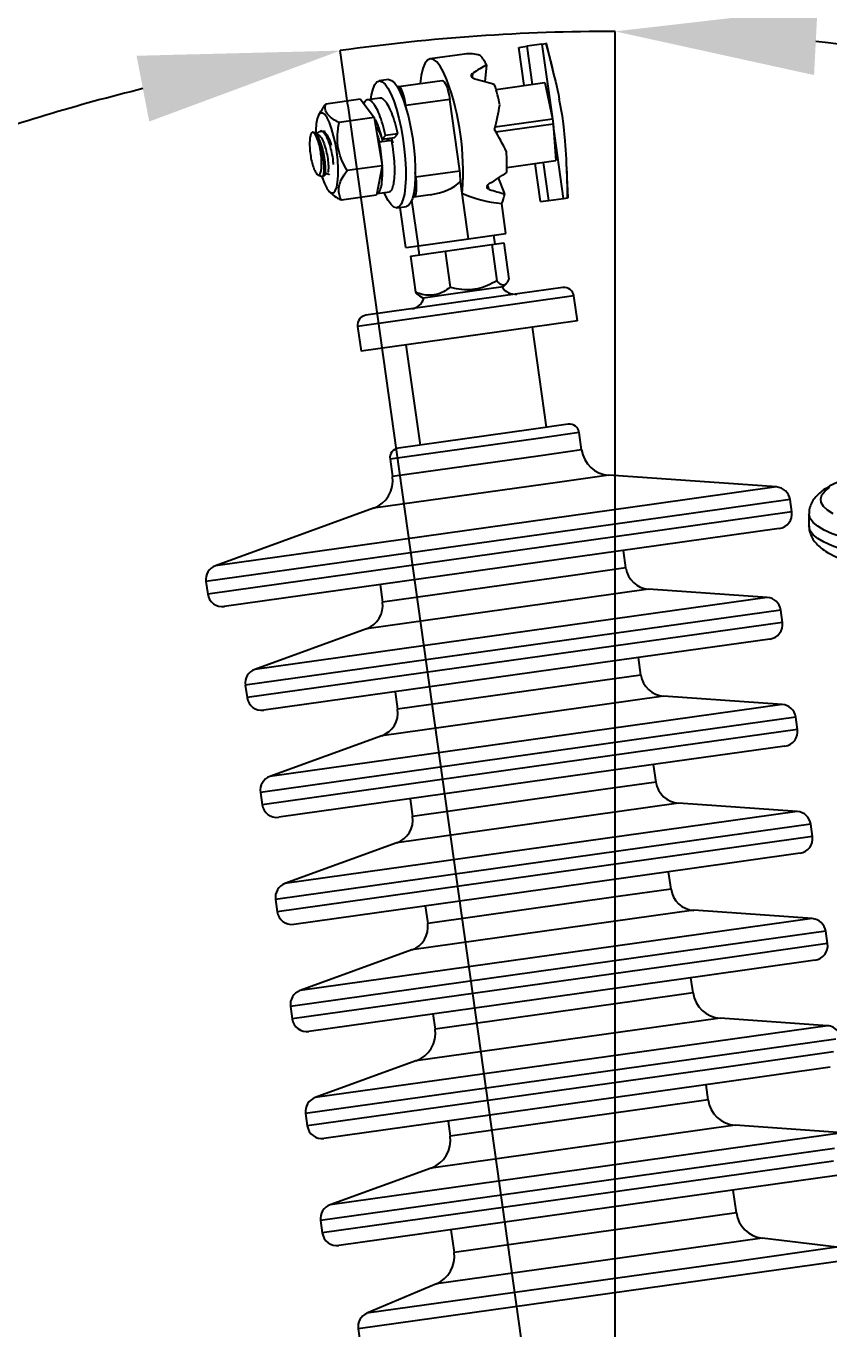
# Model space of a CAD drawing. Header units: millimetres. Extents: x 0 to 6631, y 0 to 4689.
# Drawn here: x 3330.2 to 3493.1, y 3670.4 to 3934.9 of the extents above; entities that cross this region are included whole.
import ezdxf

# ---------------------------------------------------------------- set-up
doc = ezdxf.new("R2010")
doc.units = ezdxf.units.MM
doc.header["$LTSCALE"] = 13
doc.linetypes.add('CENTERX2', pattern=[101.6, 63.5, -12.7, 12.7, -12.7])
for name, color, linetype in [('中心线', 1, 'CENTERX2'), ('几何体', 7, 'Continuous'), ('尺寸', 3, 'Continuous'), ('草图直线', 1, 'Continuous')]:
    doc.layers.add(name, color=color, linetype=linetype)
doc.styles.add('SLDTEXTSTYLE0', font='hyswlongfangsong.ttf')
doc.dimstyles.new('SLDDIMSTYLE0', dxfattribs={"dimtxt": 50, "dimasz": 40.8, "dimexe": 0, "dimexo": 0.0625, "dimgap": 12.5, "dimtad": 2, "dimdec": 0, "dimrnd": 1e-09, "dimzin": 12, "dimdsep": 46, "dimtxsty": 'SLDTEXTSTYLE0', "dimsah": 1, "dimcen": 0.09, "dimadec": 0, "dimazin": 3, "dimtfac": 1, "dimtdec": 0, "dimtmove": 0, "dimatfit": 0, "dimfxl": 1, "dimfrac": 2, "dimtolj": 1, "dimtzin": 12, "dimarcsym": 0})

# ---------------------------------------------------------------- blocks, each defined once
blk = doc.blocks.new('*D18')
at = {"layer": 'Defpoints', "color": 0, "transparency": 16777216}
for p in [(3412.49, 3932.05), (3395.53, 3918.74), (3449.72, 3906.8), (3449.72, 3533.17), (3449.72, 3533.17)]:
    blk.add_point(p, dxfattribs=at)
at = {"layer": '尺寸', "color": 0, "lineweight": -2, "transparency": 16777216}
for p, q in [((3449.72, 3906.87), (3449.72, 3933.78)), ((3395.52, 3918.8), (3393.97, 3929.88))]:
    blk.add_line(p, q, dxfattribs=at)
for start, end in [(90, 98), (78.3245, 84.1623), (103.8377, 109.6755)]:
    blk.add_arc((3449.72, 3533.17), 400.61, start, end, dxfattribs=at)
at = {"layer": '尺寸', "color": 0, "transparency": 16777216}
for points in [[(3490.12, 3924.91), (3490.82, 3938.5), (3449.72, 3933.78)], [(3352.62, 3928.83), (3355.19, 3915.48), (3393.97, 3929.88)]]:
    blk.add_solid(points, dxfattribs=at)
at = {"layer": '尺寸', "color": 0, "transparency": 16777216, "insert": (3410.83, 3995.02), "char_height": 50, "attachment_point": 1, "rotation": 2.5305, "style": 'SLDTEXTSTYLE0'}
blk.add_mtext('\\A1;8°', dxfattribs=at)

msp = doc.modelspace()

# ---------------------------------------------------------------- linework, layer by layer
at = {"layer": '中心线'}
msp.add_line((3449.72, 3533.17), (3395.53, 3918.74), dxfattribs=at)
at = {"layer": '几何体'}
for p, q in [((3430.17, 3930.52), (3431.8, 3930.75)), ((3431.26, 3922.79), (3430.17, 3930.52)), ((3434.88, 3931.18), (3431.8, 3930.75)), ((3431.8, 3930.75), (3432.88, 3923.02)), ((3434.88, 3931.18), (3435.68, 3931.29)), ((3434.88, 3931.18), (3437.01, 3916.05)), ((3435.84, 3931.32), (3435.68, 3931.29)), ((3437.43, 3924.48), (3435.84, 3931.32)), ((3419.19, 3929.18), (3412.23, 3928.2)), ((3420.83, 3925.27), (3420.75, 3924.42)), ((3423.67, 3927.01), (3423.32, 3923.55)), ((3403.76, 3923.98), (3401.84, 3923.71)), ((3405.54, 3922.53), (3405.76, 3922.56)), ((3405.76, 3922.56), (3414.64, 3923.81)), ((3425.57, 3921.99), (3435.51, 3923.39)), ((3435.51, 3923.39), (3437.01, 3916.05)), ((3398.1, 3920.04), (3391, 3919.04)), ((3398.1, 3920.04), (3400.86, 3916.28)), ((3402, 3920.23), (3399.5, 3919.88)), ((3416.17, 3919.98), (3407.28, 3918.73)), ((3418.2, 3905.5), (3416.17, 3919.98)), ((3439.04, 3916.55), (3438.42, 3920.02)), ((3390.04, 3917.6), (3389.56, 3916.75)), ((3407.41, 3917.83), (3407.28, 3918.73)), ((3400.86, 3916.28), (3393.75, 3915.28)), ((3400.86, 3916.28), (3402.46, 3906.52)), ((3401.29, 3915.07), (3401.08, 3914.92)), ((3425.41, 3914.42), (3437.01, 3916.05)), ((3425.56, 3913.39), (3437.15, 3915.02)), ((3437.01, 3916.05), (3437.15, 3915.02)), ((3437.15, 3915.02), (3437.74, 3907.55)), ((3439.28, 3899.89), (3437.15, 3915.02)), ((3439.24, 3915.1), (3439.04, 3916.55)), ((3439.61, 3911.59), (3439.24, 3915.1)), ((3390.24, 3913.57), (3389.96, 3913.53)), ((3390.87, 3913.37), (3390.52, 3913.53)), ((3404.41, 3911.62), (3401.91, 3911.27)), ((3403.15, 3912.65), (3402.48, 3911.92)), ((3402.48, 3911.92), (3404.98, 3912.27)), ((3405.65, 3913), (3403.15, 3912.65)), ((3403.4, 3912.05), (3403.54, 3911.5)), ((3403.67, 3912.09), (3403.81, 3911.54)), ((3404.32, 3912.18), (3404.62, 3911.06)), ((3404.98, 3912.27), (3405.65, 3913)), ((3401.91, 3911.27), (3401.7, 3911.18)), ((3402.46, 3906.52), (3395.36, 3905.52)), ((3402.46, 3906.52), (3401.32, 3900.53)), ((3427.79, 3906.15), (3437.74, 3907.55)), ((3434.57, 3899.23), (3433.49, 3906.95)), ((3435.11, 3907.18), (3436.2, 3899.45)), ((3440.24, 3900.02), (3439.88, 3907.03)), ((3390.28, 3904.34), (3390.55, 3904.38)), ((3409.32, 3904.25), (3409.19, 3905.15)), ((3409.32, 3904.25), (3418.2, 3905.5)), ((3427.35, 3900.8), (3426.06, 3904.04)), ((3391.74, 3901.27), (3392.13, 3900.88)), ((3401.42, 3900.89), (3403.92, 3901.24)), ((3418.69, 3900.92), (3418.35, 3903.34)), ((3419.99, 3891.67), (3418.69, 3900.92)), ((3423.83, 3902.49), (3424.14, 3901.7)), ((3401.32, 3900.53), (3394.22, 3899.53)), ((3405.46, 3897.96), (3407.38, 3898.23)), ((3409.82, 3890.24), (3408.51, 3899.55)), ((3408.69, 3900.12), (3408.91, 3900.15)), ((3412.19, 3900.61), (3408.91, 3900.15)), ((3427.58, 3892.74), (3426.73, 3898.85)), ((3434.57, 3899.23), (3436.2, 3899.45)), ((3436.2, 3899.45), (3439.28, 3899.89)), ((3439.28, 3899.89), (3440.08, 3900)), ((3440.24, 3900.02), (3440.08, 3900)), ((3407.24, 3889.88), (3406.09, 3898.05)), ((3407.24, 3889.88), (3409.82, 3890.24)), ((3409.71, 3890.23), (3409.96, 3888.42)), ((3409.82, 3890.24), (3419.99, 3891.67)), ((3415.24, 3889.16), (3424.71, 3890.49)), ((3419.99, 3891.67), (3427.58, 3892.74)), ((3424.71, 3890.49), (3427.13, 3890.83)), ((3424.71, 3890.49), (3425.74, 3883.17)), ((3425.37, 3890.58), (3425.12, 3892.39)), ((3427.13, 3890.83), (3428.16, 3883.51)), ((3408.2, 3888.17), (3415.24, 3889.16)), ((3408.2, 3888.17), (3409.23, 3880.85)), ((3415.24, 3889.16), (3416.27, 3881.84)), ((3427.02, 3881.93), (3427.6, 3882.56)), ((3430.43, 3880.55), (3399.17, 3876.16)), ((3410.03, 3880.09), (3410.76, 3879.64)), ((3416.89, 3880.5), (3410.76, 3879.64)), ((3427.02, 3881.93), (3416.89, 3880.5)), ((3425.29, 3879.82), (3425.28, 3879.84)), ((3439.13, 3881.77), (3430.43, 3880.55)), ((3441.38, 3880.07), (3431.82, 3878.73)), ((3442.09, 3875.03), (3441.38, 3880.07)), ((3431.82, 3878.73), (3397.47, 3873.9)), ((3442.09, 3875.03), (3432.53, 3873.68)), ((3397.47, 3873.9), (3398.18, 3868.86)), ((3432.53, 3873.68), (3398.18, 3868.86)), ((3435.83, 3853.42), (3432.98, 3873.75)), ((3407.29, 3870.14), (3410.15, 3849.81)), ((3440.21, 3854.03), (3432.71, 3852.98)), ((3434.11, 3851.16), (3404.08, 3846.94)), ((3432.71, 3852.98), (3405.77, 3849.19)), ((3442.46, 3852.33), (3434.11, 3851.16)), ((3442.95, 3848.83), (3442.46, 3852.33)), ((3442.95, 3848.83), (3434.6, 3847.66)), ((3404.08, 3846.94), (3404.57, 3843.44)), ((3434.6, 3847.66), (3404.57, 3843.44)), ((3448.46, 3843.7), (3438.06, 3842.24)), ((3482.49, 3841.32), (3448.46, 3843.7)), ((3438.06, 3842.24), (3400.69, 3836.98)), ((3482.49, 3841.32), (3457.7, 3837.83)), ((3457.7, 3837.83), (3368.64, 3825.32)), ((3485.24, 3838.75), (3459.43, 3835.12)), ((3485.59, 3836.24), (3485.24, 3838.75)), ((3459.43, 3835.12), (3366.7, 3822.09)), ((3400.69, 3836.98), (3368.64, 3825.32)), ((3485.59, 3836.24), (3459.79, 3832.61)), ((3489.09, 3835.87), (3489.09, 3833.38)), ((3459.79, 3832.61), (3367.05, 3819.58)), ((3483.05, 3832.86), (3458.53, 3829.42)), ((3458.53, 3829.42), (3370.43, 3817.04)), ((3451.94, 3824.86), (3451.44, 3828.42)), ((3451.94, 3824.86), (3441.18, 3823.34)), ((3366.7, 3822.09), (3367.05, 3819.58)), ((3402.04, 3821.48), (3402.54, 3817.91)), ((3441.18, 3823.34), (3402.54, 3817.91)), ((3444.07, 3818.82), (3399.31, 3812.53)), ((3456.53, 3820.57), (3444.07, 3818.82)), ((3480.6, 3818.89), (3456.53, 3820.57)), ((3480.6, 3818.89), (3457.97, 3815.71)), ((3483.36, 3816.32), (3459.7, 3813)), ((3483.71, 3813.82), (3483.36, 3816.32)), ((3457.97, 3815.71), (3376.63, 3804.28)), ((3483.71, 3813.82), (3460.05, 3810.49)), ((3459.7, 3813), (3374.69, 3801.05)), ((3399.31, 3812.53), (3376.63, 3804.28)), ((3460.05, 3810.49), (3375.05, 3798.54)), ((3481.16, 3810.44), (3458.79, 3807.29)), ((3458.79, 3807.29), (3378.43, 3796)), ((3454.99, 3803.12), (3454.49, 3806.69)), ((3454.99, 3803.12), (3444.24, 3801.61)), ((3374.69, 3801.05), (3375.05, 3798.54)), ((3444.24, 3801.61), (3405.6, 3796.18)), ((3405.1, 3799.75), (3405.6, 3796.18)), ((3459.58, 3798.84), (3447.12, 3797.09)), ((3483.65, 3797.16), (3459.58, 3798.84)), ((3447.12, 3797.09), (3402.37, 3790.8)), ((3483.65, 3797.16), (3461.02, 3793.98)), ((3461.02, 3793.98), (3379.69, 3782.55)), ((3486.41, 3794.59), (3462.75, 3791.27)), ((3486.76, 3792.08), (3486.41, 3794.59)), ((3462.75, 3791.27), (3377.75, 3779.32)), ((3402.37, 3790.8), (3379.69, 3782.55)), ((3486.76, 3792.08), (3463.11, 3788.76)), ((3463.11, 3788.76), (3378.1, 3776.81)), ((3484.22, 3788.7), (3461.85, 3785.56)), ((3461.85, 3785.56), (3381.48, 3774.26)), ((3458.04, 3781.39), (3457.54, 3784.95)), ((3377.75, 3779.32), (3378.1, 3776.81)), ((3447.29, 3779.88), (3408.65, 3774.45)), ((3458.04, 3781.39), (3447.29, 3779.88)), ((3408.15, 3778.01), (3408.65, 3774.45)), ((3462.64, 3777.11), (3450.18, 3775.36)), ((3486.71, 3775.43), (3462.64, 3777.11)), ((3450.18, 3775.36), (3405.42, 3769.07)), ((3486.71, 3775.43), (3464.07, 3772.25)), ((3464.07, 3772.25), (3382.74, 3760.82)), ((3489.46, 3772.86), (3465.81, 3769.53)), ((3489.82, 3770.35), (3489.46, 3772.86)), ((3465.81, 3769.53), (3380.8, 3757.59)), ((3405.42, 3769.07), (3382.74, 3760.82)), ((3489.82, 3770.35), (3466.16, 3767.03)), ((3466.16, 3767.03), (3381.15, 3755.08)), ((3487.27, 3766.97), (3464.9, 3763.83)), ((3464.9, 3763.83), (3384.53, 3752.53)), ((3461.1, 3759.66), (3460.6, 3763.22)), ((3450.35, 3758.15), (3411.71, 3752.72)), ((3461.1, 3759.66), (3450.35, 3758.15)), ((3380.8, 3757.59), (3381.15, 3755.08)), ((3411.21, 3756.28), (3411.71, 3752.72)), ((3465.69, 3755.38), (3453.23, 3753.63)), ((3489.76, 3753.69), (3465.69, 3755.38)), ((3453.23, 3753.63), (3408.47, 3747.34)), ((3489.76, 3753.69), (3467.13, 3750.51)), ((3467.13, 3750.51), (3385.8, 3739.08)), ((3492.52, 3751.13), (3468.86, 3747.8)), ((3492.87, 3748.62), (3492.52, 3751.13)), ((3468.86, 3747.8), (3383.86, 3735.85)), ((3408.47, 3747.34), (3385.8, 3739.08)), ((3492.87, 3748.62), (3469.21, 3745.29)), ((3469.21, 3745.29), (3384.21, 3733.35)), ((3490.32, 3745.24), (3467.96, 3742.1)), ((3467.96, 3742.1), (3387.59, 3730.8)), ((3465.57, 3738.62), (3465.13, 3741.7)), ((3454.17, 3737.02), (3413.21, 3731.26)), ((3465.57, 3738.62), (3454.17, 3737.02)), ((3383.86, 3735.85), (3384.21, 3733.35)), ((3412.78, 3734.34), (3413.21, 3731.26)), ((3457.63, 3731.59), (3409.33, 3724.8)), ((3471.08, 3733.48), (3457.63, 3731.59)), ((3492.82, 3731.96), (3470.18, 3728.78)), ((3492.82, 3731.96), (3471.08, 3733.48)), ((3494.51, 3729.24), (3471.92, 3726.07)), ((3470.18, 3728.78), (3388.85, 3717.35)), ((3494.08, 3726.63), (3472.27, 3723.56)), ((3471.92, 3726.07), (3386.91, 3714.12)), ((3472.27, 3723.56), (3387.26, 3711.61)), ((3409.33, 3724.8), (3388.85, 3717.35)), ((3493.38, 3723.51), (3471.01, 3720.36)), ((3471.01, 3720.36), (3390.64, 3709.07)), ((3468.62, 3716.89), (3468.19, 3719.97)), ((3468.62, 3716.89), (3457.22, 3715.29)), ((3386.91, 3714.12), (3387.26, 3711.61)), ((3457.22, 3715.29), (3416.27, 3709.53)), ((3415.83, 3712.61), (3416.27, 3709.53)), ((3474.13, 3711.75), (3460.69, 3709.86)), ((3495.87, 3710.23), (3474.13, 3711.75)), ((3460.69, 3709.86), (3412.39, 3703.07)), ((3495.87, 3710.23), (3473.24, 3707.05)), ((3473.24, 3707.05), (3391.91, 3695.62)), ((3494.27, 3707.05), (3474.97, 3704.34)), ((3474.97, 3704.34), (3389.97, 3692.39)), ((3412.39, 3703.07), (3391.91, 3695.62)), ((3494.08, 3704.47), (3475.32, 3701.83)), ((3475.32, 3701.83), (3390.32, 3689.88)), ((3494.71, 3701.53), (3474.07, 3698.63)), ((3474.07, 3698.63), (3393.7, 3687.34)), ((3474.36, 3693.96), (3473.71, 3698.58)), ((3389.97, 3692.39), (3390.32, 3689.88)), ((3461.89, 3692.2), (3417.07, 3685.9)), ((3474.36, 3693.96), (3461.89, 3692.2)), ((3416.42, 3690.53), (3417.07, 3685.9)), ((3465.17, 3686.83), (3413.48, 3679.56)), ((3479.56, 3688.85), (3465.17, 3686.83)), ((3494.76, 3686.98), (3474, 3684.06)), ((3494.76, 3686.98), (3479.56, 3688.85)), ((3474, 3684.06), (3399.38, 3673.58)), ((3497.36, 3684.43), (3475.64, 3681.37)), ((3475.64, 3681.37), (3397.59, 3670.41)), ((3413.48, 3679.56), (3399.38, 3673.58)), ((3397.59, 3670.41), (3399.89, 3654))]:
    msp.add_line(p, q, dxfattribs=at)
at = {"layer": '几何体', "flags": 128}
for points in [[(3415.61, 3923.94), (3414.92, 3925.49), (3414.22, 3926.72), (3413.53, 3927.59), (3412.86, 3928.09), (3412.23, 3928.2), (3411.65, 3927.92), (3411.15, 3927.26), (3410.72, 3926.23), (3410.39, 3924.85), (3410.15, 3923.17)], [(3400.19, 3919.98), (3400.33, 3920.91), (3400.61, 3922.1), (3400.98, 3922.97), (3401.41, 3923.52), (3401.91, 3923.72)], [(3401.91, 3923.72), (3402.46, 3923.56), (3403.04, 3923.06), (3403.63, 3922.23), (3404.23, 3921.09), (3404.81, 3919.66), (3405.36, 3918), (3405.86, 3916.14), (3406.3, 3914.14), (3406.67, 3912.04), (3406.96, 3909.91), (3407.16, 3907.81), (3407.26, 3905.79), (3407.26, 3903.91), (3407.16, 3902.22), (3406.97, 3900.76), (3406.69, 3899.58), (3406.32, 3898.7), (3405.89, 3898.15), (3405.39, 3897.96), (3404.84, 3898.11), (3404.26, 3898.61), (3403.67, 3899.44), (3403.07, 3900.58), (3402.85, 3901.09)], [(3403.76, 3923.98), (3403.83, 3923.99), (3404.38, 3923.83), (3404.96, 3923.33), (3405.56, 3922.5), (3406.15, 3921.36), (3406.73, 3919.93), (3407.28, 3918.27), (3407.78, 3916.41), (3408.22, 3914.41), (3408.59, 3912.31), (3408.88, 3910.18), (3409.08, 3908.08), (3409.18, 3906.06), (3409.18, 3904.18), (3409.08, 3902.49), (3408.89, 3901.03), (3408.61, 3899.85), (3408.24, 3898.97), (3407.81, 3898.42), (3407.38, 3898.23)], [(3407.28, 3918.73), (3407.15, 3919.5), (3406.99, 3920.24), (3406.81, 3920.91), (3406.61, 3921.49), (3406.39, 3921.97), (3406.17, 3922.31), (3405.96, 3922.51), (3405.76, 3922.56)], [(3414.64, 3923.81), (3414.84, 3923.76), (3415.06, 3923.56), (3415.27, 3923.21), (3415.49, 3922.74), (3415.69, 3922.16), (3415.88, 3921.49), (3416.04, 3920.75), (3416.17, 3919.98)], [(3392.21, 3914.05), (3391.75, 3915.28), (3391.28, 3916.25), (3390.8, 3916.9), (3390.35, 3917.21), (3389.93, 3917.16), (3389.57, 3916.76), (3389.29, 3916.03), (3389.09, 3914.99), (3388.99, 3913.7), (3388.97, 3913.11)], [(3390.25, 3904.33), (3390.31, 3904.14), (3390.77, 3902.91), (3391.24, 3901.94), (3391.72, 3901.29), (3392.17, 3900.98), (3392.59, 3901.03), (3392.95, 3901.43), (3393.23, 3902.16), (3393.43, 3903.2), (3393.53, 3904.49), (3393.54, 3905.98), (3393.44, 3907.62), (3393.25, 3909.31), (3392.97, 3911), (3392.62, 3912.6), (3392.21, 3914.05), (3392.21, 3914.05)], [(3389.44, 3911.67), (3389.3, 3912.05), (3389.16, 3912.38), (3389.01, 3912.67), (3388.87, 3912.91), (3388.73, 3913.09), (3388.59, 3913.22), (3388.45, 3913.29), (3388.32, 3913.3)], [(3408.91, 3900.15), (3409.09, 3900.25), (3409.24, 3900.5), (3409.35, 3900.89), (3409.43, 3901.41), (3409.46, 3902.02), (3409.46, 3902.72), (3409.41, 3903.47), (3409.32, 3904.25)], [(3493.97, 3835.84), (3492.83, 3836.59), (3492.02, 3837.37), (3491.57, 3838.15), (3491.47, 3838.93), (3491.73, 3839.71), (3492.34, 3840.49), (3493.29, 3841.25)], [(3538.55, 3825.64), (3534.07, 3825.8), (3529.68, 3826.03), (3525.39, 3826.32), (3521.25, 3826.66), (3517.27, 3827.05), (3513.48, 3827.5), (3509.89, 3828), (3506.53, 3828.54), (3503.42, 3829.12), (3500.58, 3829.75), (3498.03, 3830.41), (3495.77, 3831.1), (3493.82, 3831.82), (3492.2, 3832.57), (3490.91, 3833.33), (3489.96, 3834.11), (3489.35, 3834.9), (3489.1, 3835.69), (3489.09, 3835.87)], [(3538.55, 3823.14), (3534.07, 3823.31), (3529.68, 3823.54), (3525.39, 3823.82), (3521.25, 3824.16), (3517.27, 3824.56), (3513.48, 3825.01), (3509.89, 3825.5), (3506.53, 3826.04), (3503.42, 3826.63), (3500.58, 3827.26), (3498.03, 3827.92), (3495.77, 3828.61), (3493.82, 3829.33), (3492.2, 3830.07), (3490.91, 3830.84), (3489.96, 3831.62), (3489.35, 3832.41), (3489.1, 3833.2), (3489.09, 3833.38)]]:
    msp.add_lwpolyline(points, dxfattribs=at)
at = {"layer": '几何体'}
for centre, radius, start, end in [((3416.89, 3923.7), 7.54, 26.0514, 43.3697), ((3364.44, 3905.32), 54.45, 356.0083, 19.9917), ((3378.86, 3908.58), 48.6, 12.2328, 17.2104), ((3379.19, 3906.17), 48.6, 358.7896, 3.7672), ((3404.06, 3903.44), 14.29, 359.5738, 8.2621), ((3395.37, 3903.86), 23.5, 352.8243, 354.3324), ((3419.28, 3902.3), 8.2, 335.1252, 349.4873), ((3408.06, 3880.43), 2.99, 278, 345.311), ((3429.4, 3883.43), 2.99, 210.689, 278), ((3439.4, 3879.8), 2, 8, 98), ((3399.45, 3874.18), 2, 98, 188), ((3440.49, 3852.05), 2, 8, 98), ((3406.05, 3847.21), 2, 98, 188), ((3448.88, 3849.67), 5.99, 188, 266), ((3398.64, 3842.61), 5.99, 290, 8), ((3482.28, 3838.33), 2.99, 8, 86), ((3482.63, 3835.83), 2.99, 278, 8), ((3369.66, 3822.51), 2.99, 110, 188), ((3456.87, 3825.55), 4.99, 188, 266), ((3370.02, 3820), 2.99, 188, 278), ((3480.39, 3815.91), 2.99, 8, 86), ((3397.61, 3817.22), 4.99, 290, 8), ((3480.74, 3813.4), 2.99, 278, 8), ((3377.66, 3801.47), 2.99, 110, 188), ((3459.93, 3803.82), 4.99, 188, 266), ((3378.01, 3798.96), 2.99, 188, 278), ((3400.66, 3795.49), 4.99, 290, 8), ((3483.45, 3794.17), 2.99, 8, 86), ((3483.8, 3791.67), 2.99, 278, 8), ((3380.71, 3779.74), 2.99, 110, 188), ((3462.98, 3782.09), 4.99, 188, 266), ((3381.06, 3777.23), 2.99, 188, 278), ((3403.71, 3773.76), 4.99, 290, 8), ((3486.5, 3772.44), 2.99, 8, 86), ((3486.85, 3769.93), 2.99, 278, 8), ((3383.77, 3758), 2.99, 110, 188), ((3466.04, 3760.35), 4.99, 188, 266), ((3384.12, 3755.5), 2.99, 188, 278), ((3406.77, 3752.02), 4.99, 290, 8), ((3489.55, 3750.71), 2.99, 8, 86), ((3489.91, 3748.2), 2.99, 278, 8), ((3386.82, 3736.27), 2.99, 110, 188), ((3471.49, 3739.45), 5.99, 188, 266), ((3387.17, 3733.76), 2.99, 188, 278), ((3492.61, 3728.98), 2.99, 34.8305, 86), ((3407.28, 3730.43), 5.99, 290, 8), ((3389.87, 3714.54), 2.99, 110, 188), ((3474.55, 3717.72), 5.99, 188, 266), ((3390.23, 3712.03), 2.99, 188, 278), ((3410.34, 3708.7), 5.99, 290, 8), ((3392.93, 3692.81), 2.99, 110, 188), ((3480.29, 3694.79), 5.99, 188, 263), ((3393.28, 3690.3), 2.99, 188, 278), ((3411.14, 3685.07), 5.99, 293, 8), ((3400.55, 3670.82), 2.99, 113, 188)]:
    msp.add_arc(centre, radius, start, end, dxfattribs=at)
for centre, major_axis, ratio, start_param, end_param in [((3421.42, 3913.33), (-2.23, 15.84), 0.647644, 5.978493, 6.283185), ((3418.54, 3912.93), (20.62, 17.3), 0.317882, 1.067483, 1.202481), ((3418.54, 3912.93), (29.79, -7.91), 0.373634, 1.442458, 1.577455), ((3421.42, 3913.33), (4.5, 16.73), 0.207779, 4.800603, 5.105295), ((3421.42, 3913.33), (-8.94, 14.84), 0.207779, 4.319483, 4.624175), ((3418.54, 3912.93), (26.46, 15.81), 0.373634, 4.70573, 4.840728), ((3411.64, 3904.57), (7.62, 1.07), 0.519905, 4.712389, 5.713031), ((3432.22, 3914.85), (22.76, 3.2), 0.696191, 3.98146, 4.372078), ((3418.54, 3912.93), (24.59, -10.94), 0.317882, 5.080705, 5.215702)]:
    msp.add_ellipse(centre, major_axis=major_axis, ratio=ratio, start_param=start_param, end_param=end_param, dxfattribs=at)
for points, knots in [([(3435.68, 3931.29), (3436.04, 3929.98), (3437.06, 3926.31), (3437.89, 3922.48), (3438.42, 3920.02)], [0, 0, 0, 0, 0.358563, 1, 1, 1, 1]), ([(3421.29, 3924.11), (3421.19, 3924.15), (3420.98, 3924.22), (3420.74, 3924.41), (3420.58, 3924.63), (3420.54, 3924.86), (3420.61, 3925.09), (3420.76, 3925.21), (3420.83, 3925.27)], [0, 0, 0, 0, 0.163826, 0.327654, 0.491393, 0.654851, 0.818278, 1, 1, 1, 1]), ([(3403.15, 3912.65), (3402.97, 3913.41), (3402.6, 3914.96), (3401.92, 3916.94), (3401.19, 3918.5), (3400.44, 3919.54), (3399.73, 3919.97), (3399.14, 3919.86), (3398.86, 3919.36), (3398.75, 3919.16)], [0, 0, 0, 0, 0.148776, 0.300035, 0.448811, 0.597587, 0.748846, 0.897622, 1, 1, 1, 1]), ([(3405.65, 3913), (3405.47, 3913.76), (3405.1, 3915.31), (3404.42, 3917.29), (3403.69, 3918.86), (3402.95, 3919.86), (3402.37, 3920.31), (3402.08, 3920.19), (3402.01, 3920.16)], [0, 0, 0, 0, 0.1856726, 0.3744429, 0.5601154, 0.745788, 0.9345583, 1, 1, 1, 1]), ([(3391, 3919.04), (3390.78, 3918.75), (3390.41, 3918.27), (3390.17, 3917.78), (3390.06, 3917.58)], [0, 0, 0, 0, 0.589194, 1, 1, 1, 1]), ([(3393.75, 3915.28), (3393.32, 3915.5), (3392.44, 3915.95), (3391.48, 3916.73), (3390.94, 3917.59), (3390.86, 3918.37), (3390.96, 3918.86), (3391, 3919.04)], [0, 0, 0, 0, 0.213245, 0.431498, 0.645486, 0.868042, 1, 1, 1, 1]), ([(3395.36, 3905.52), (3395.01, 3906.16), (3394.29, 3907.44), (3393.58, 3909.54), (3393.3, 3911.76), (3393.43, 3913.68), (3393.67, 3914.84), (3393.75, 3915.28)], [0, 0, 0, 0, 0.213245, 0.431498, 0.645486, 0.868042, 1, 1, 1, 1]), ([(3402.48, 3911.92), (3402.28, 3912.67), (3401.89, 3914.16), (3401.3, 3915.57), (3400.97, 3915.91), (3400.9, 3915.99)], [0, 0, 0, 0, 0.438836, 0.877673, 1, 1, 1, 1]), ([(3401.18, 3914.34), (3401.19, 3914.33), (3401.39, 3914.25), (3401.8, 3913.53), (3402.26, 3912.48), (3402.47, 3911.66), (3402.55, 3911.36)], [0, 0, 0, 0, 0.03643, 0.410206, 0.787239, 1, 1, 1, 1]), ([(3388.32, 3913.3), (3388.21, 3913.21), (3387.98, 3913.04), (3387.78, 3912.18), (3387.71, 3910.97), (3387.79, 3909.54), (3388, 3908.07), (3388.31, 3906.72), (3388.61, 3905.84), (3388.8, 3905.48), (3388.86, 3905.37)], [0, 0, 0, 0, 0.138629, 0.277262, 0.415489, 0.550448, 0.684398, 0.815699, 0.945367, 1, 1, 1, 1]), ([(3389.43, 3912.89), (3389.29, 3912.95), (3389.01, 3913.07), (3388.74, 3913.19), (3388.6, 3913.26)], [0, 0, 0, 0, 0.499993, 1, 1, 1, 1]), ([(3388.61, 3913.17), (3388.71, 3913.14), (3389, 3913.05), (3389.54, 3912.18), (3390.11, 3910.75), (3390.57, 3909), (3390.85, 3907.22), (3390.94, 3905.71), (3390.84, 3904.62), (3390.65, 3904.46), (3390.55, 3904.38)], [0, 0, 0, 0, 0.067752, 0.200423, 0.334248, 0.467169, 0.600089, 0.733914, 0.866585, 1, 1, 1, 1]), ([(3388.86, 3905.37), (3388.99, 3905.14), (3389.25, 3904.68), (3389.62, 3904.55), (3389.92, 3904.85), (3390.12, 3905.61), (3390.2, 3906.74), (3390.14, 3908.12), (3389.95, 3909.61), (3389.69, 3910.83), (3389.5, 3911.46), (3389.44, 3911.67)], [0, 0, 0, 0, 0.11326, 0.226515, 0.340225, 0.456377, 0.573307, 0.692355, 0.81251, 0.934453, 1, 1, 1, 1]), ([(3389.76, 3913.45), (3389.63, 3913.36), (3389.43, 3913.21), (3389.23, 3913.06), (3389.17, 3913.01)], [0, 0, 0, 0, 0.662165, 1, 1, 1, 1]), ([(3389.43, 3912.82), (3389.52, 3912.79), (3389.79, 3912.71), (3390.27, 3911.94), (3390.8, 3910.66), (3391.22, 3909.09), (3391.49, 3907.5), (3391.58, 3906.16), (3391.52, 3905.31), (3391.41, 3905.18), (3391.37, 3905.14)], [0, 0, 0, 0, 0.071847, 0.214474, 0.358344, 0.50124, 0.644136, 0.788006, 0.930633, 1, 1, 1, 1]), ([(3389.44, 3911.67), (3389.6, 3911.26), (3389.91, 3910.45), (3390.3, 3908.86), (3390.57, 3907.19), (3390.66, 3905.65), (3390.55, 3904.65), (3390.37, 3904.23), (3390.22, 3904.38), (3390.19, 3904.41)], [0, 0, 0, 0, 0.142267, 0.284209, 0.452396, 0.621728, 0.7896, 0.958412, 1, 1, 1, 1]), ([(3389.78, 3913.37), (3389.84, 3913.44), (3390.06, 3913.67), (3390.55, 3913.35), (3391.03, 3912.65), (3391.46, 3911.73), (3391.83, 3910.7), (3392.22, 3909.15), (3392.47, 3907.71), (3392.5, 3906.99), (3392.51, 3906.75)], [0, 0, 0, 0, 0.0639129, 0.2340767, 0.4032927, 0.4578835, 0.6012893, 0.7443674, 0.9139013, 1, 1, 1, 1]), ([(3390.53, 3913.44), (3390.63, 3913.41), (3390.93, 3913.33), (3391.45, 3912.44), (3391.9, 3911.44), (3392.07, 3910.76), (3392.1, 3910.65)], [0, 0, 0, 0, 0.188754, 0.558372, 0.931203, 1, 1, 1, 1]), ([(3401.43, 3912.79), (3401.5, 3912.63), (3401.68, 3912.2), (3401.81, 3911.63), (3401.89, 3911.27)], [0, 0, 0, 0, 0.350218, 1, 1, 1, 1]), ([(3403.91, 3901.32), (3403.98, 3901.31), (3404.24, 3901.28), (3404.58, 3901.87), (3404.89, 3903.05), (3405.03, 3904.77), (3405.01, 3906.86), (3404.81, 3909.2), (3404.54, 3910.82), (3404.41, 3911.62)], [0, 0, 0, 0, 0.062271, 0.217695, 0.375712, 0.531135, 0.686559, 0.844576, 1, 1, 1, 1]), ([(3440.08, 3900), (3440.07, 3901.36), (3440.03, 3905.17), (3439.77, 3909.08), (3439.61, 3911.59)], [0, 0, 0, 0, 0.358563, 1, 1, 1, 1]), ([(3401.41, 3900.97), (3401.49, 3900.96), (3401.74, 3900.93), (3402.08, 3901.52), (3402.39, 3902.7), (3402.54, 3904.42), (3402.51, 3906.51), (3402.31, 3908.85), (3402.04, 3910.47), (3401.91, 3911.27)], [0, 0, 0, 0, 0.062271, 0.217695, 0.375712, 0.531135, 0.686559, 0.844576, 1, 1, 1, 1]), ([(3389.27, 3904.7), (3389.43, 3904.64), (3389.73, 3904.52), (3390.04, 3904.41), (3390.19, 3904.35)], [0, 0, 0, 0, 0.499995, 1, 1, 1, 1]), ([(3390.7, 3904.49), (3390.82, 3904.59), (3391.04, 3904.78), (3391.27, 3904.97), (3391.39, 3905.06)], [0, 0, 0, 0, 0.500002, 1, 1, 1, 1]), ([(3391.25, 3904.95), (3391.38, 3904.9), (3391.56, 3904.83), (3391.73, 3904.76), (3391.77, 3904.75)], [0, 0, 0, 0, 0.783068, 1, 1, 1, 1]), ([(3394.22, 3899.53), (3394.17, 3899.63), (3393.96, 3900.06), (3393.69, 3900.87), (3393.63, 3902.05), (3393.97, 3903.33), (3394.61, 3904.51), (3395.15, 3905.24), (3395.36, 3905.52)], [0, 0, 0, 0, 0.055338, 0.247989, 0.444797, 0.650229, 0.863173, 1, 1, 1, 1]), ([(3392.15, 3900.9), (3392.2, 3900.84), (3392.48, 3900.49), (3393.23, 3900.04), (3393.95, 3899.67), (3394.22, 3899.53)], [0, 0, 0, 0, 0.120549, 0.672649, 1, 1, 1, 1]), ([(3424.14, 3901.7), (3424.06, 3901.73), (3423.9, 3901.8), (3423.76, 3901.99), (3423.73, 3902.22), (3423.8, 3902.47), (3423.98, 3902.73), (3424.17, 3902.87), (3424.27, 3902.94)], [0, 0, 0, 0, 0.163826, 0.327654, 0.491393, 0.654851, 0.818278, 1, 1, 1, 1]), ([(3425.74, 3883.17), (3425.12, 3882.82), (3423.88, 3882.13), (3421.85, 3881.47), (3419.7, 3881.25), (3417.83, 3881.45), (3416.7, 3881.73), (3416.27, 3881.84)], [0, 0, 0, 0, 0.213245, 0.431498, 0.645486, 0.868042, 1, 1, 1, 1]), ([(3428.16, 3883.51), (3428.13, 3883.43), (3427.98, 3883.09), (3427.69, 3882.6), (3427.24, 3882.22), (3426.71, 3882.25), (3426.2, 3882.63), (3425.87, 3883.01), (3425.74, 3883.17)], [0, 0, 0, 0, 0.055338, 0.247989, 0.444797, 0.650229, 0.863173, 1, 1, 1, 1]), ([(3416.27, 3881.84), (3415.83, 3881.52), (3414.92, 3880.87), (3413.42, 3880.28), (3411.82, 3880.15), (3410.41, 3880.41), (3409.55, 3880.73), (3409.23, 3880.85)], [0, 0, 0, 0, 0.213245, 0.431498, 0.645486, 0.868042, 1, 1, 1, 1]), ([(3409.23, 3880.85), (3409.36, 3880.69), (3409.63, 3880.36), (3409.9, 3880.2), (3410.03, 3880.11)], [0, 0, 0, 0, 0.475837, 1, 1, 1, 1]), ([(3501.48, 3844.39), (3500.78, 3844.21), (3499.22, 3843.81), (3497.11, 3843.14), (3495.09, 3842.37), (3493.29, 3841.51), (3491.82, 3840.6), (3490.7, 3839.62), (3489.89, 3838.62), (3489.36, 3837.55), (3489.09, 3836.6), (3489.12, 3836.03), (3489.13, 3835.86)], [0, 0, 0, 0, 0.10199, 0.225744, 0.351453, 0.480195, 0.613396, 0.721022, 0.810733, 0.890699, 0.965993, 1, 1, 1, 1]), ([(3489.13, 3833.36), (3489.13, 3833.12), (3489.12, 3832.48), (3489.45, 3831.48), (3490.02, 3830.45), (3490.81, 3829.52), (3491.87, 3828.63), (3493.26, 3827.76), (3495.02, 3826.91), (3497.12, 3826.11), (3499.46, 3825.37), (3502.02, 3824.7), (3504.8, 3824.08), (3507.78, 3823.51), (3510.98, 3822.99), (3514.36, 3822.51), (3517.93, 3822.08), (3521.65, 3821.7), (3525.52, 3821.37), (3529.5, 3821.09), (3533.59, 3820.87), (3536.77, 3820.73), (3538.58, 3820.68), (3538.98, 3820.66)], [0, 0, 0, 0, 0.02034, 0.05473, 0.089783, 0.128008, 0.172191, 0.224594, 0.283154, 0.341324, 0.397702, 0.452837, 0.507183, 0.561018, 0.614508, 0.667758, 0.720837, 0.773792, 0.826655, 0.87945, 0.932194, 0.984901, 1, 1, 1, 1])]:
    msp.add_open_spline(points, degree=3, knots=knots, dxfattribs=at)
at = {"layer": '草图直线'}
msp.add_line((3449.72, 3533.17), (3449.72, 3906.8), dxfattribs=at)

# ---------------------------------------------------------------- dimensions: what is measured, and where the dimension line sits
at = {"layer": '尺寸'}
dim = msp.add_angular_dim_2l(base=(3412.49, 3932.05), line1=((3449.72, 3906.8), (3449.72, 3533.17)), line2=((3395.53, 3918.74), (3449.72, 3533.17)), dimstyle='SLDDIMSTYLE0', override={"dimtol": 0, "dimlim": 0, "dimtp": 0, "dimtm": 0, "dimtfac": 40.8, "dimtdec": 0, "dimtolj": 1, "dimtzin": 0}, dxfattribs=at)
dim.commit()
dim.dimension.update_dxf_attribs({"geometry": '*D18', "text_midpoint": (3432.03, 3933.39), "dimtype": 162})

doc.saveas('drawing.dxf')
